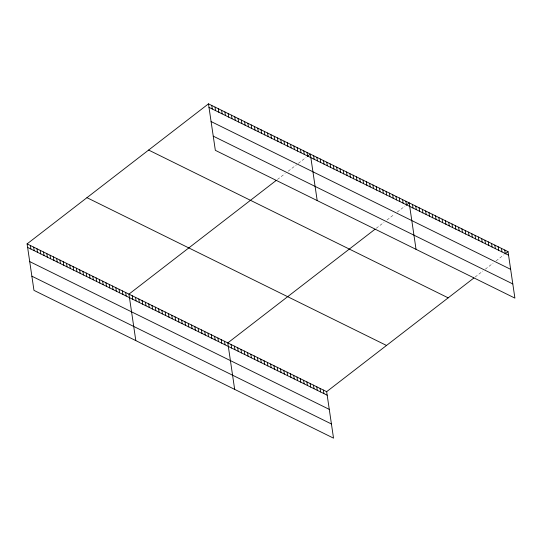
<?xml version="1.0" encoding="UTF-8"?>
<svg xmlns="http://www.w3.org/2000/svg" width="542" height="542" viewBox="0 0 542 542"><rect width="100%" height="100%" fill="white"/><g stroke="black" fill="none" stroke-linecap="round" stroke-linejoin="round"><path stroke-width="0.41" stroke-dasharray="2.71 2.03" d="M277.409 179.51L285.187 173.508M288.181 171.197L296.562 164.727M298.357 163.338L306.135 157.329M376.263 228.284L384.041 222.274M387.035 219.964L394.217 214.415M397.211 212.105L404.989 206.102M475.117 277.05L482.895 271.041M485.293 269.198L493.071 263.188M496.066 260.878L503.85 254.869"/><path stroke-width="0.81" d="M27.1 243.886L326.663 391.67L333.526 438.153L33.963 290.363L27.1 243.886L208.474 103.847L508.037 251.637L514.9 298.114L215.337 150.33L208.474 103.847M276.21 180.439L128.949 294.137L135.812 340.613M307.334 156.408L310.329 154.097L317.192 200.574M375.064 229.205L227.803 342.903L234.666 389.38M406.188 205.174L409.183 202.864L416.046 249.34M326.663 391.67L473.918 277.978M505.042 253.947L508.037 251.637M208.995 107.384L508.559 255.167M211.089 121.55L510.652 269.34M213.25 136.157L512.807 283.94M148.623 150.059L448.18 297.849M86.957 197.674L386.514 345.457M27.622 247.416L327.185 395.206M29.715 261.59L329.272 409.379M31.87 276.196L331.433 423.979M504.744 250.011L505.266 253.541M501.445 248.385L501.967 251.915M498.152 246.759L498.674 250.289M494.853 245.133L495.374 248.663M491.56 243.507L492.082 247.037M488.267 241.881L488.789 245.411M484.968 240.255L485.49 243.785M481.675 238.629L482.197 242.159M478.383 237.003L478.904 240.533M475.083 235.377L475.605 238.907M471.791 233.751L472.312 237.281M468.498 232.125L469.013 235.662M465.199 230.499L465.72 234.036M461.906 228.873L462.428 232.41M458.607 227.247L459.128 230.784M455.314 225.621L455.836 229.158M452.021 223.995L452.543 227.532M448.722 222.376L449.243 225.906M445.429 220.75L445.951 224.28M442.137 219.124L442.658 222.654M438.837 217.498L439.359 221.028M435.544 215.872L436.066 219.402M432.245 214.246L432.767 217.776M428.952 212.62L429.474 216.15M425.66 210.994L426.181 214.524M422.36 209.368L422.882 212.898M419.068 207.742L419.589 211.272M415.775 206.116L416.297 209.646M412.476 204.49L412.997 208.02M405.883 201.238L406.405 204.774M402.591 199.612L403.113 203.148M399.298 197.986L399.82 201.522M395.999 196.36L396.52 199.896M392.706 194.734L393.228 198.27M389.413 193.108L389.935 196.644M386.114 191.489L386.636 195.018M382.821 189.863L383.343 193.392M379.522 188.237L380.044 191.766M376.229 186.611L376.751 190.14M372.937 184.985L373.458 188.514M369.637 183.359L370.159 186.888M366.345 181.733L366.866 185.262M363.052 180.107L363.574 183.636M359.752 178.481L360.274 182.01M356.46 176.855L356.982 180.384M353.167 175.229L353.682 178.758M349.868 173.603L350.389 177.132M346.575 171.977L347.097 175.513M343.276 170.351L343.797 173.887M339.983 168.725L340.505 172.261M336.69 167.099L337.212 170.635M333.391 165.473L333.913 169.009M330.098 163.847L330.62 167.383M326.806 162.227L327.327 165.757M323.506 160.601L324.028 164.131M320.214 158.975L320.735 162.505M316.914 157.349L317.436 160.879M313.622 155.723L314.143 159.253M307.043 152.478L307.565 156.008M303.757 150.852L304.279 154.389M300.471 149.233L300.993 152.763M297.185 147.614L297.707 151.143M293.899 145.994L294.421 149.524M290.614 144.368L291.135 147.905M287.328 142.749L287.849 146.279M323.364 390.044L323.886 393.58M284.042 141.13L284.564 144.66M320.071 388.418L320.593 391.954M280.756 139.511L281.278 143.041M316.772 386.798L317.294 390.328M277.47 137.885L277.992 141.421M313.479 385.172L314.001 388.702M274.184 136.266L274.706 139.795M310.187 383.546L310.708 387.076M270.898 134.646L271.42 138.176M306.887 381.92L307.409 385.45M267.613 133.027L268.134 136.557M303.595 380.294L304.116 383.824M264.327 131.401L264.848 134.938M300.302 378.668L300.824 382.198M261.048 129.782L261.562 133.318M297.002 377.042L297.524 380.572M257.762 128.163L258.283 131.692M293.71 375.416L294.231 378.946M254.476 126.543L254.997 130.073M290.41 373.79L290.932 377.32M251.19 124.917L251.712 128.454M287.118 372.164L287.639 375.694M247.904 123.298L248.426 126.835M283.825 370.538L284.347 374.068M244.618 121.679L245.14 125.209M280.526 368.912L281.047 372.442M241.332 120.06L241.854 123.59M277.233 367.286L277.755 370.823M238.046 118.434L238.568 121.97M273.94 365.66L274.462 369.197M234.761 116.815L235.282 120.351M270.641 364.034L271.163 367.571M231.475 115.195L231.996 118.725M267.348 362.408L267.87 365.945M228.189 113.576L228.71 117.106M264.056 360.782L264.571 364.319M224.903 111.95L225.425 115.487M260.756 359.156L261.278 362.693M221.617 110.331L222.139 113.867M257.464 357.537L257.985 361.067M218.331 108.712L218.853 112.241M254.164 355.911L254.686 359.441M215.045 107.092L215.567 110.622M250.871 354.285L251.393 357.815M211.759 105.473L212.281 109.003M247.579 352.659L248.1 356.189M244.279 351.033L244.801 354.563M240.987 349.407L241.508 352.937M237.694 347.781L238.216 351.311M234.395 346.155L234.916 349.685M231.102 344.529L231.624 348.059M224.51 341.277L225.032 344.807M221.217 339.651L221.739 343.181M217.918 338.025L218.44 341.562M214.625 336.399L215.147 339.936M211.333 334.773L211.854 338.31M208.033 333.147L208.555 336.684M204.74 331.521L205.262 335.058M201.441 329.895L201.963 333.432M198.148 328.276L198.67 331.806M194.856 326.65L195.377 330.18M191.556 325.024L192.078 328.554M188.264 323.398L188.785 326.928M184.971 321.772L185.493 325.302M181.672 320.146L182.193 323.676M178.379 318.52L178.901 322.05M175.08 316.894L175.601 320.424M171.787 315.268L172.309 318.798M168.494 313.642L169.016 317.172M165.195 312.016L165.716 315.546M161.902 310.39L162.424 313.92M158.61 308.764L159.131 312.3M155.31 307.138L155.832 310.674M152.017 305.512L152.539 309.048M148.725 303.886L149.246 307.422M145.425 302.26L145.947 305.796M142.133 300.634L142.654 304.17M138.833 299.008L139.355 302.544M135.541 297.389L136.062 300.918M132.248 295.763L132.77 299.292M125.663 292.511L126.184 296.047M122.377 290.891L122.898 294.428M119.091 289.272L119.613 292.802M115.812 287.653L116.327 291.183M112.526 286.027L113.048 289.563M109.24 284.408L109.762 287.944M105.954 282.788L106.476 286.318M102.668 281.169L103.19 284.699M99.382 279.543L99.904 283.08M96.097 277.924L96.618 281.461M92.811 276.305L93.332 279.835M89.525 274.686L90.047 278.215M86.239 273.06L86.761 276.596M82.953 271.44L83.475 274.977M79.667 269.821L80.189 273.351M76.381 268.202L76.903 271.732M73.095 266.583L73.617 270.112M69.81 264.957L70.331 268.493M66.524 263.337L67.045 266.867M63.238 261.718L63.76 265.248M59.952 260.099L60.474 263.629M56.673 258.473L57.188 262.01M53.387 256.854L53.909 260.384M50.101 255.235L50.623 258.764M46.815 253.615L47.337 257.145M43.529 251.989L44.051 255.526M40.243 250.37L40.765 253.9M36.958 248.751L37.479 252.281M33.672 247.132L34.193 250.661M30.386 245.506L30.908 249.042"/></g></svg>
